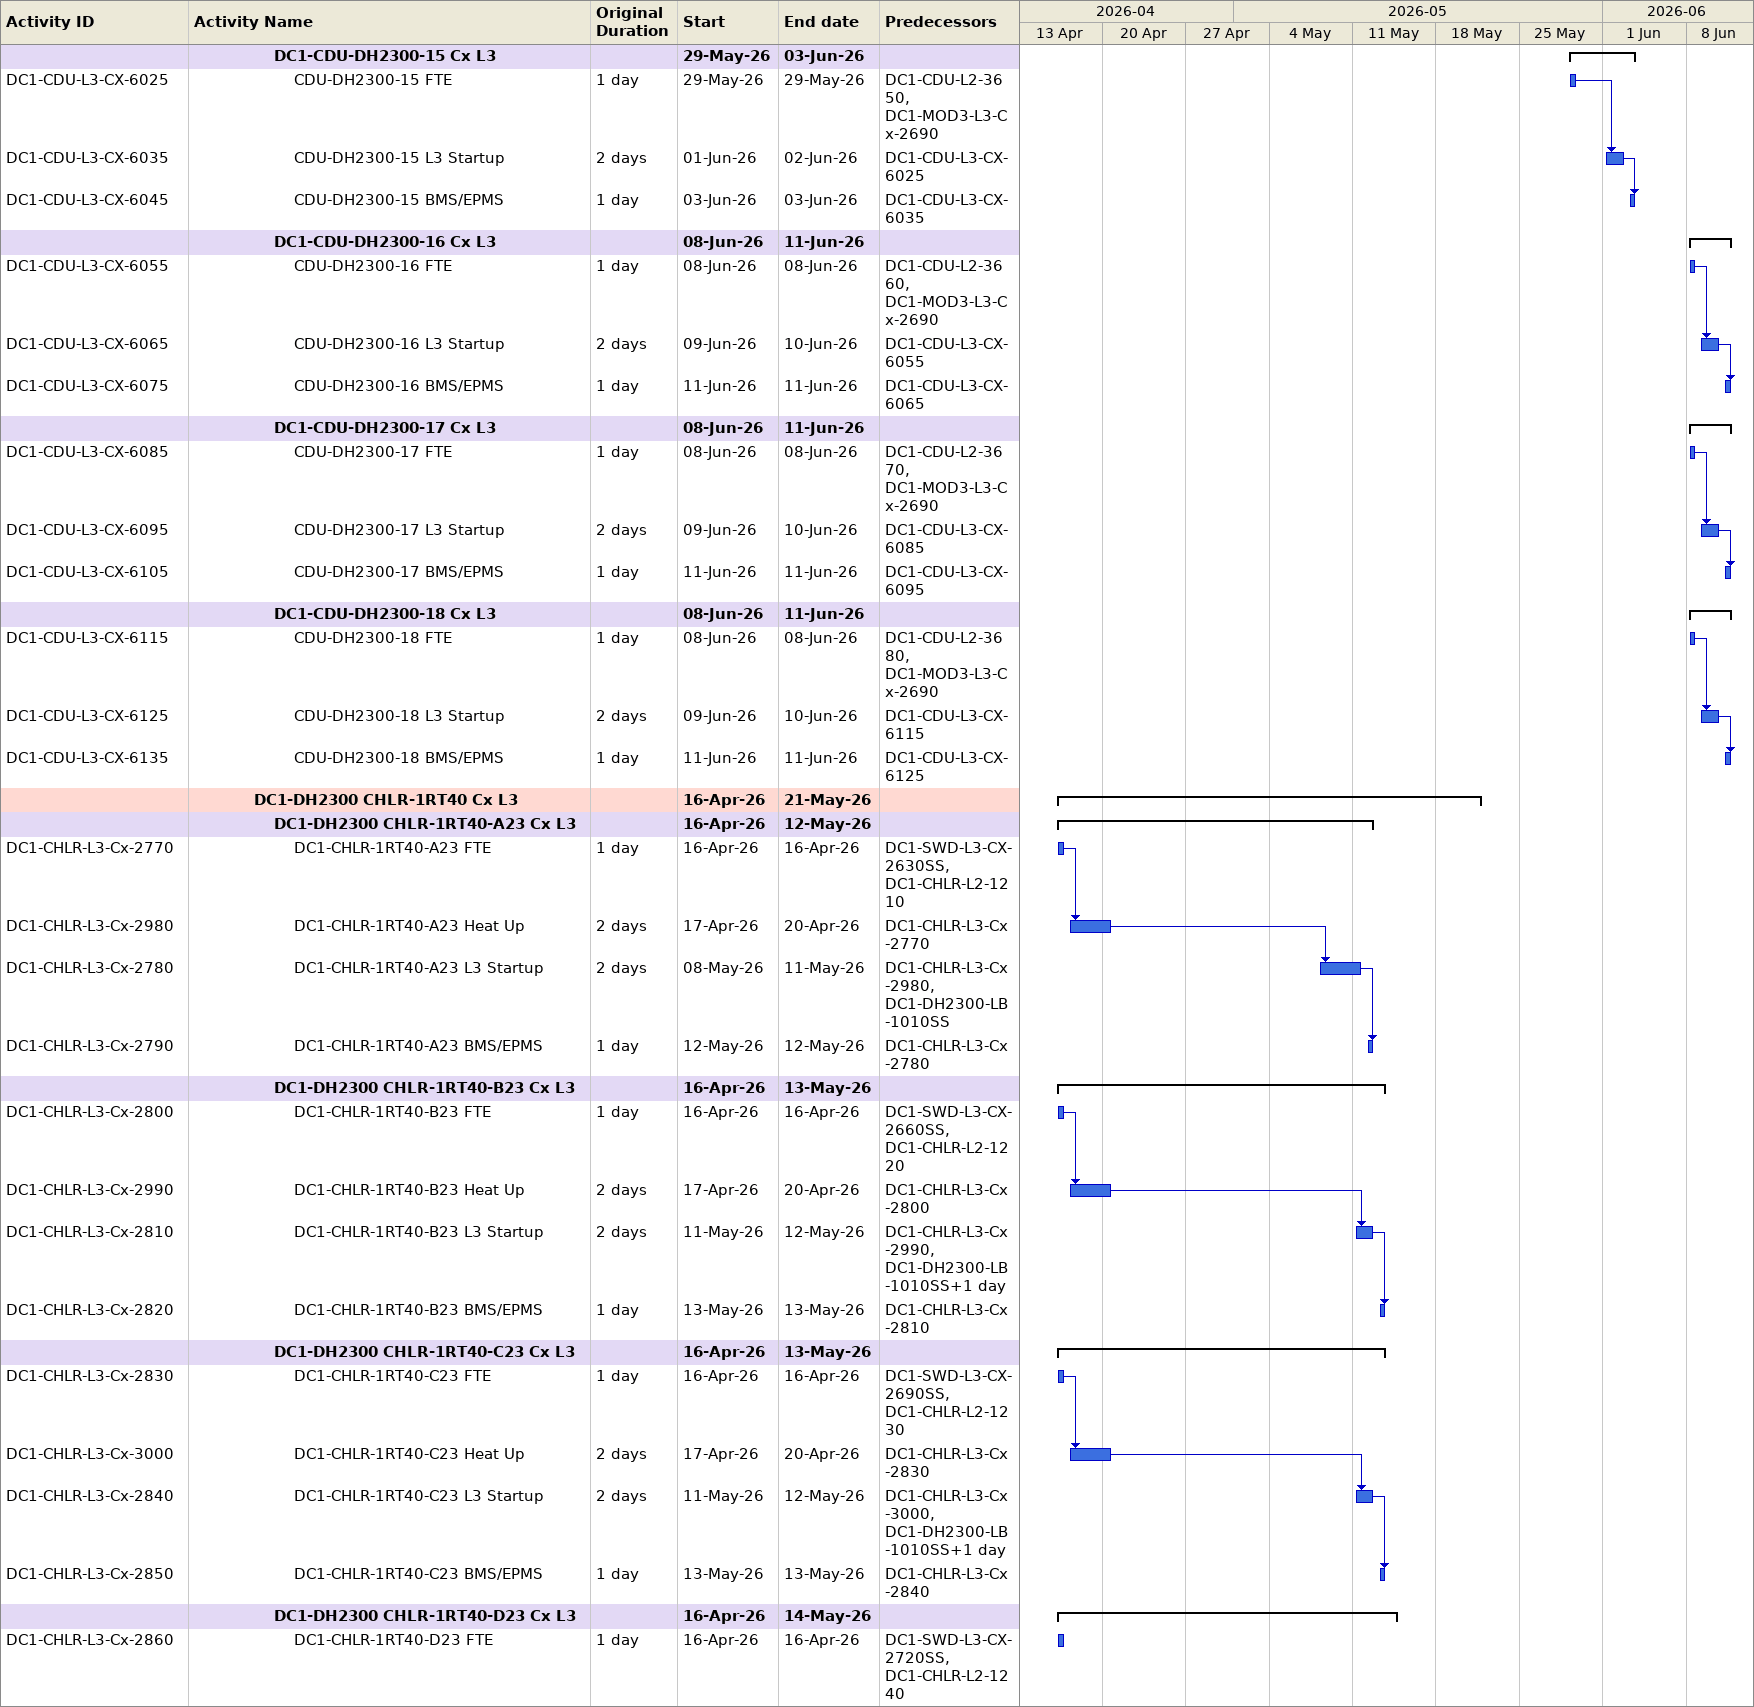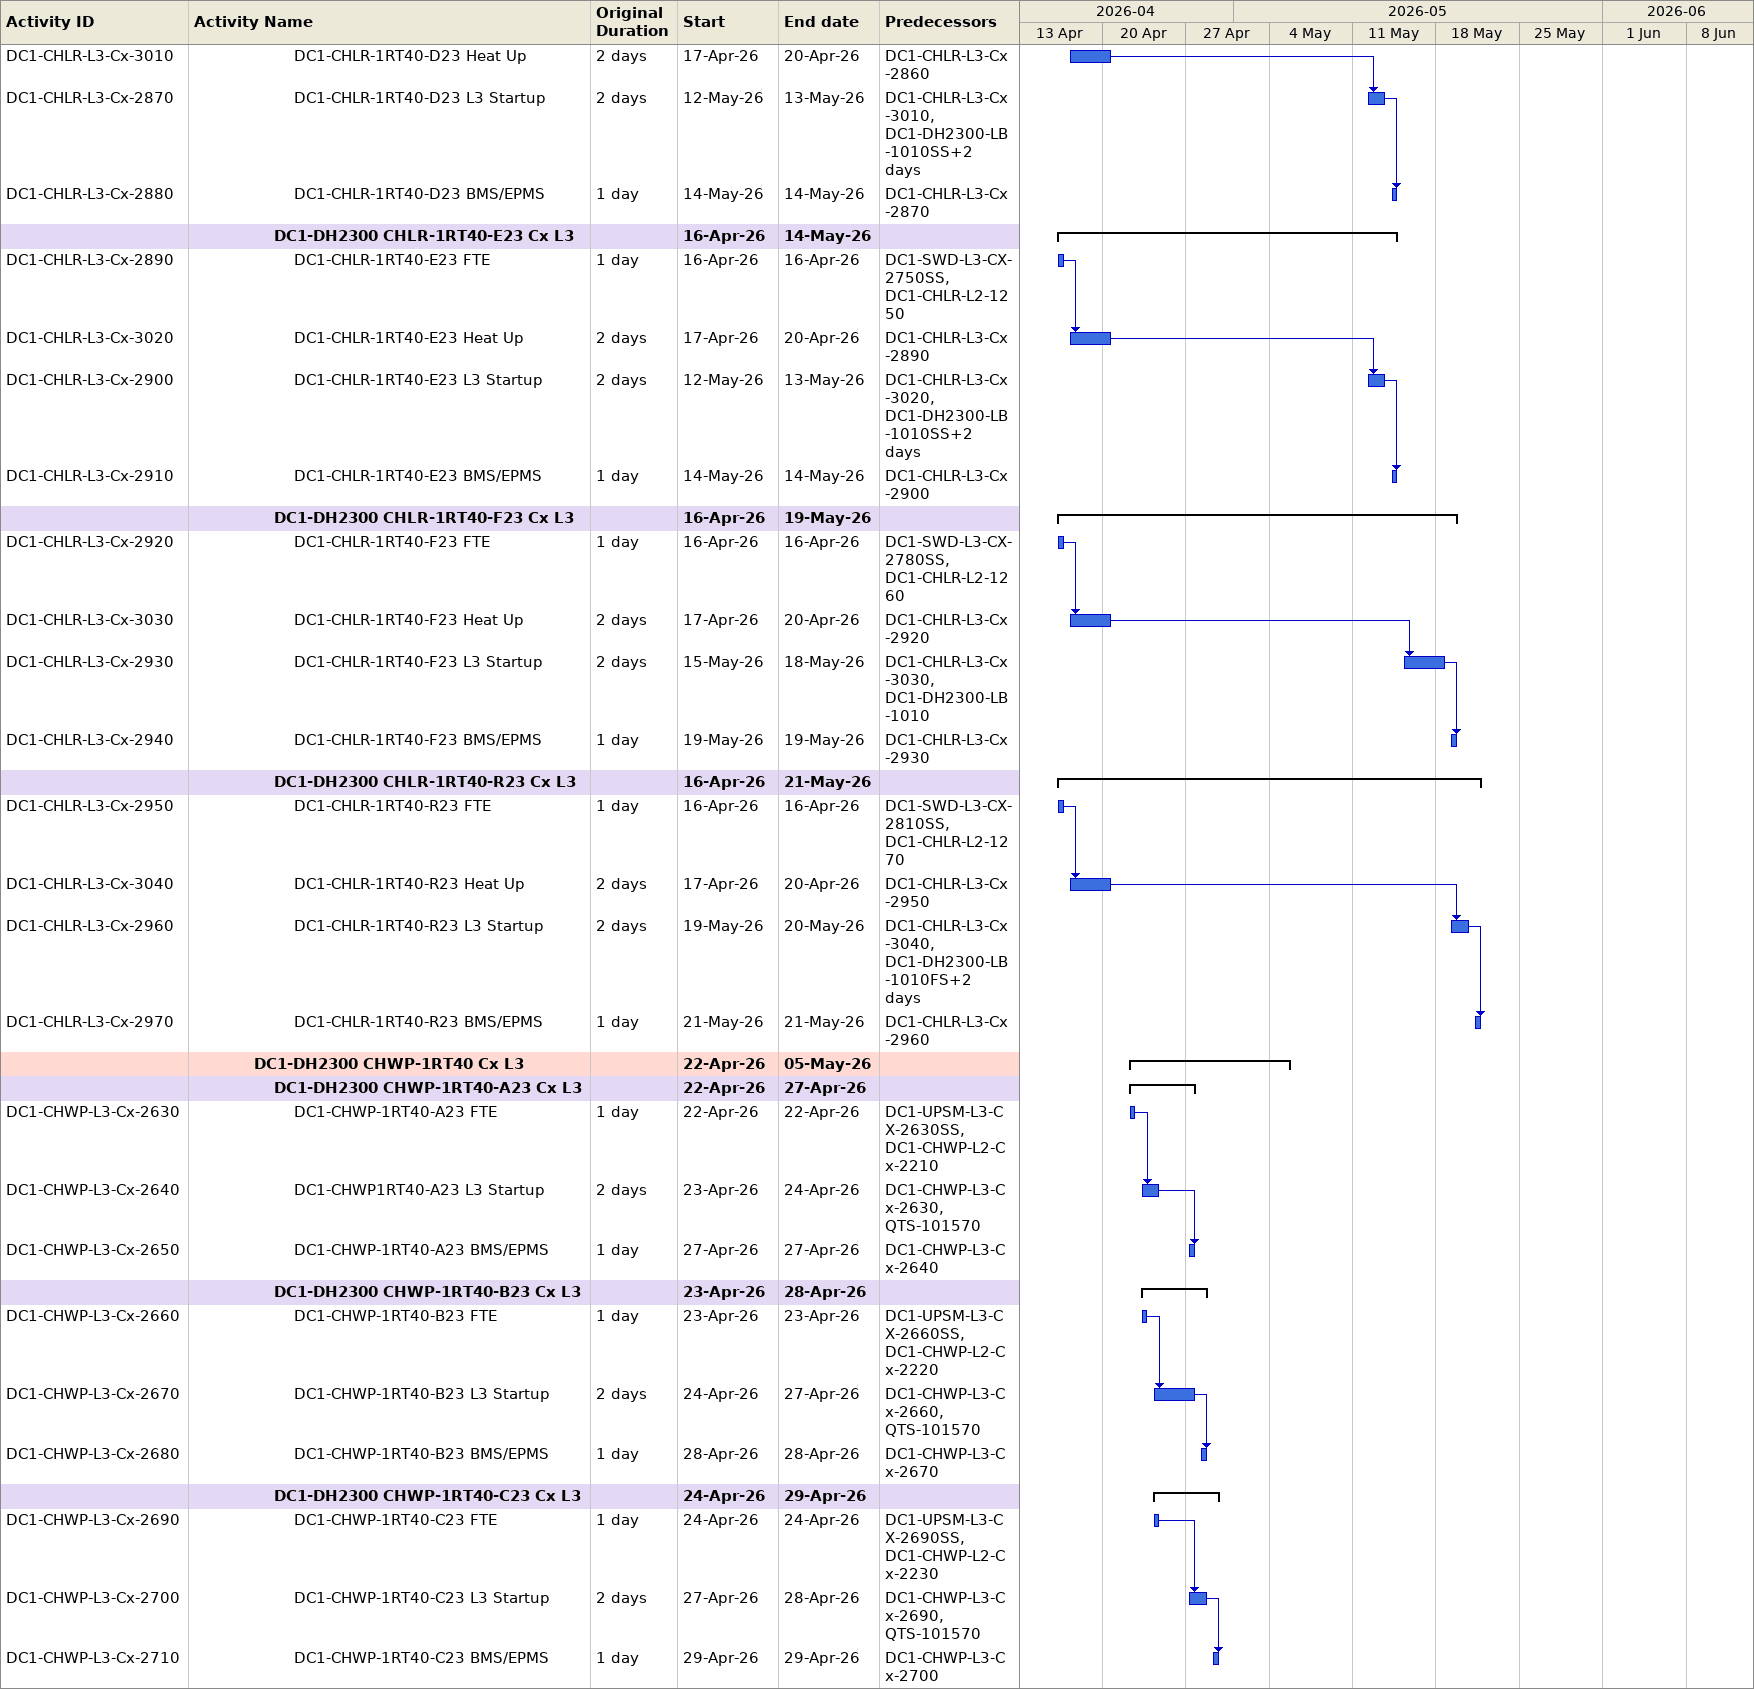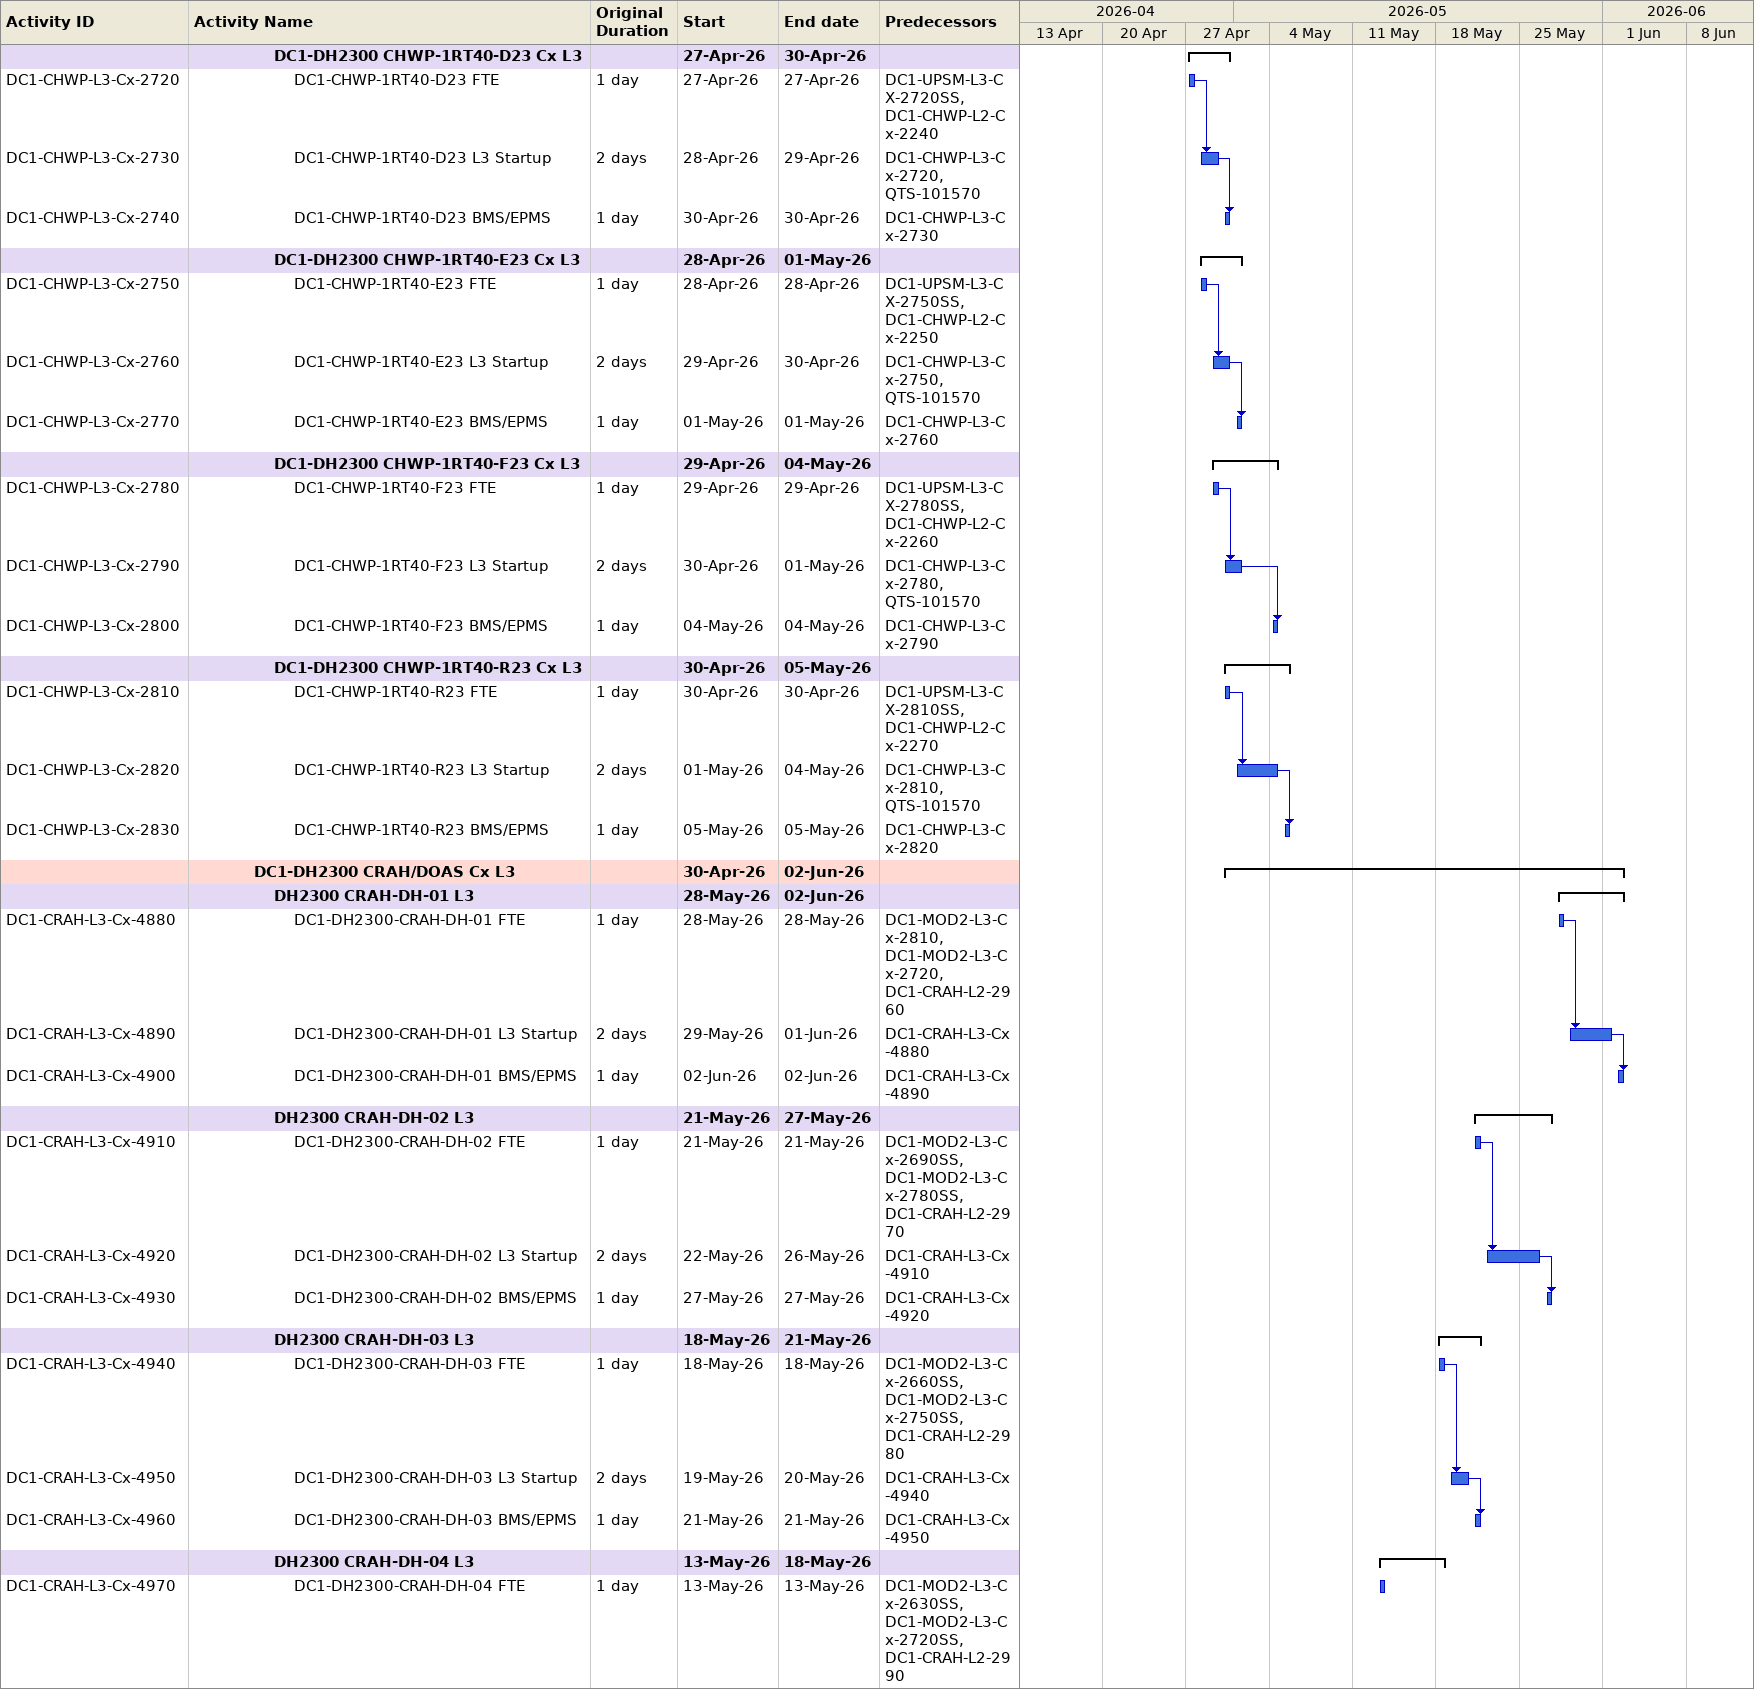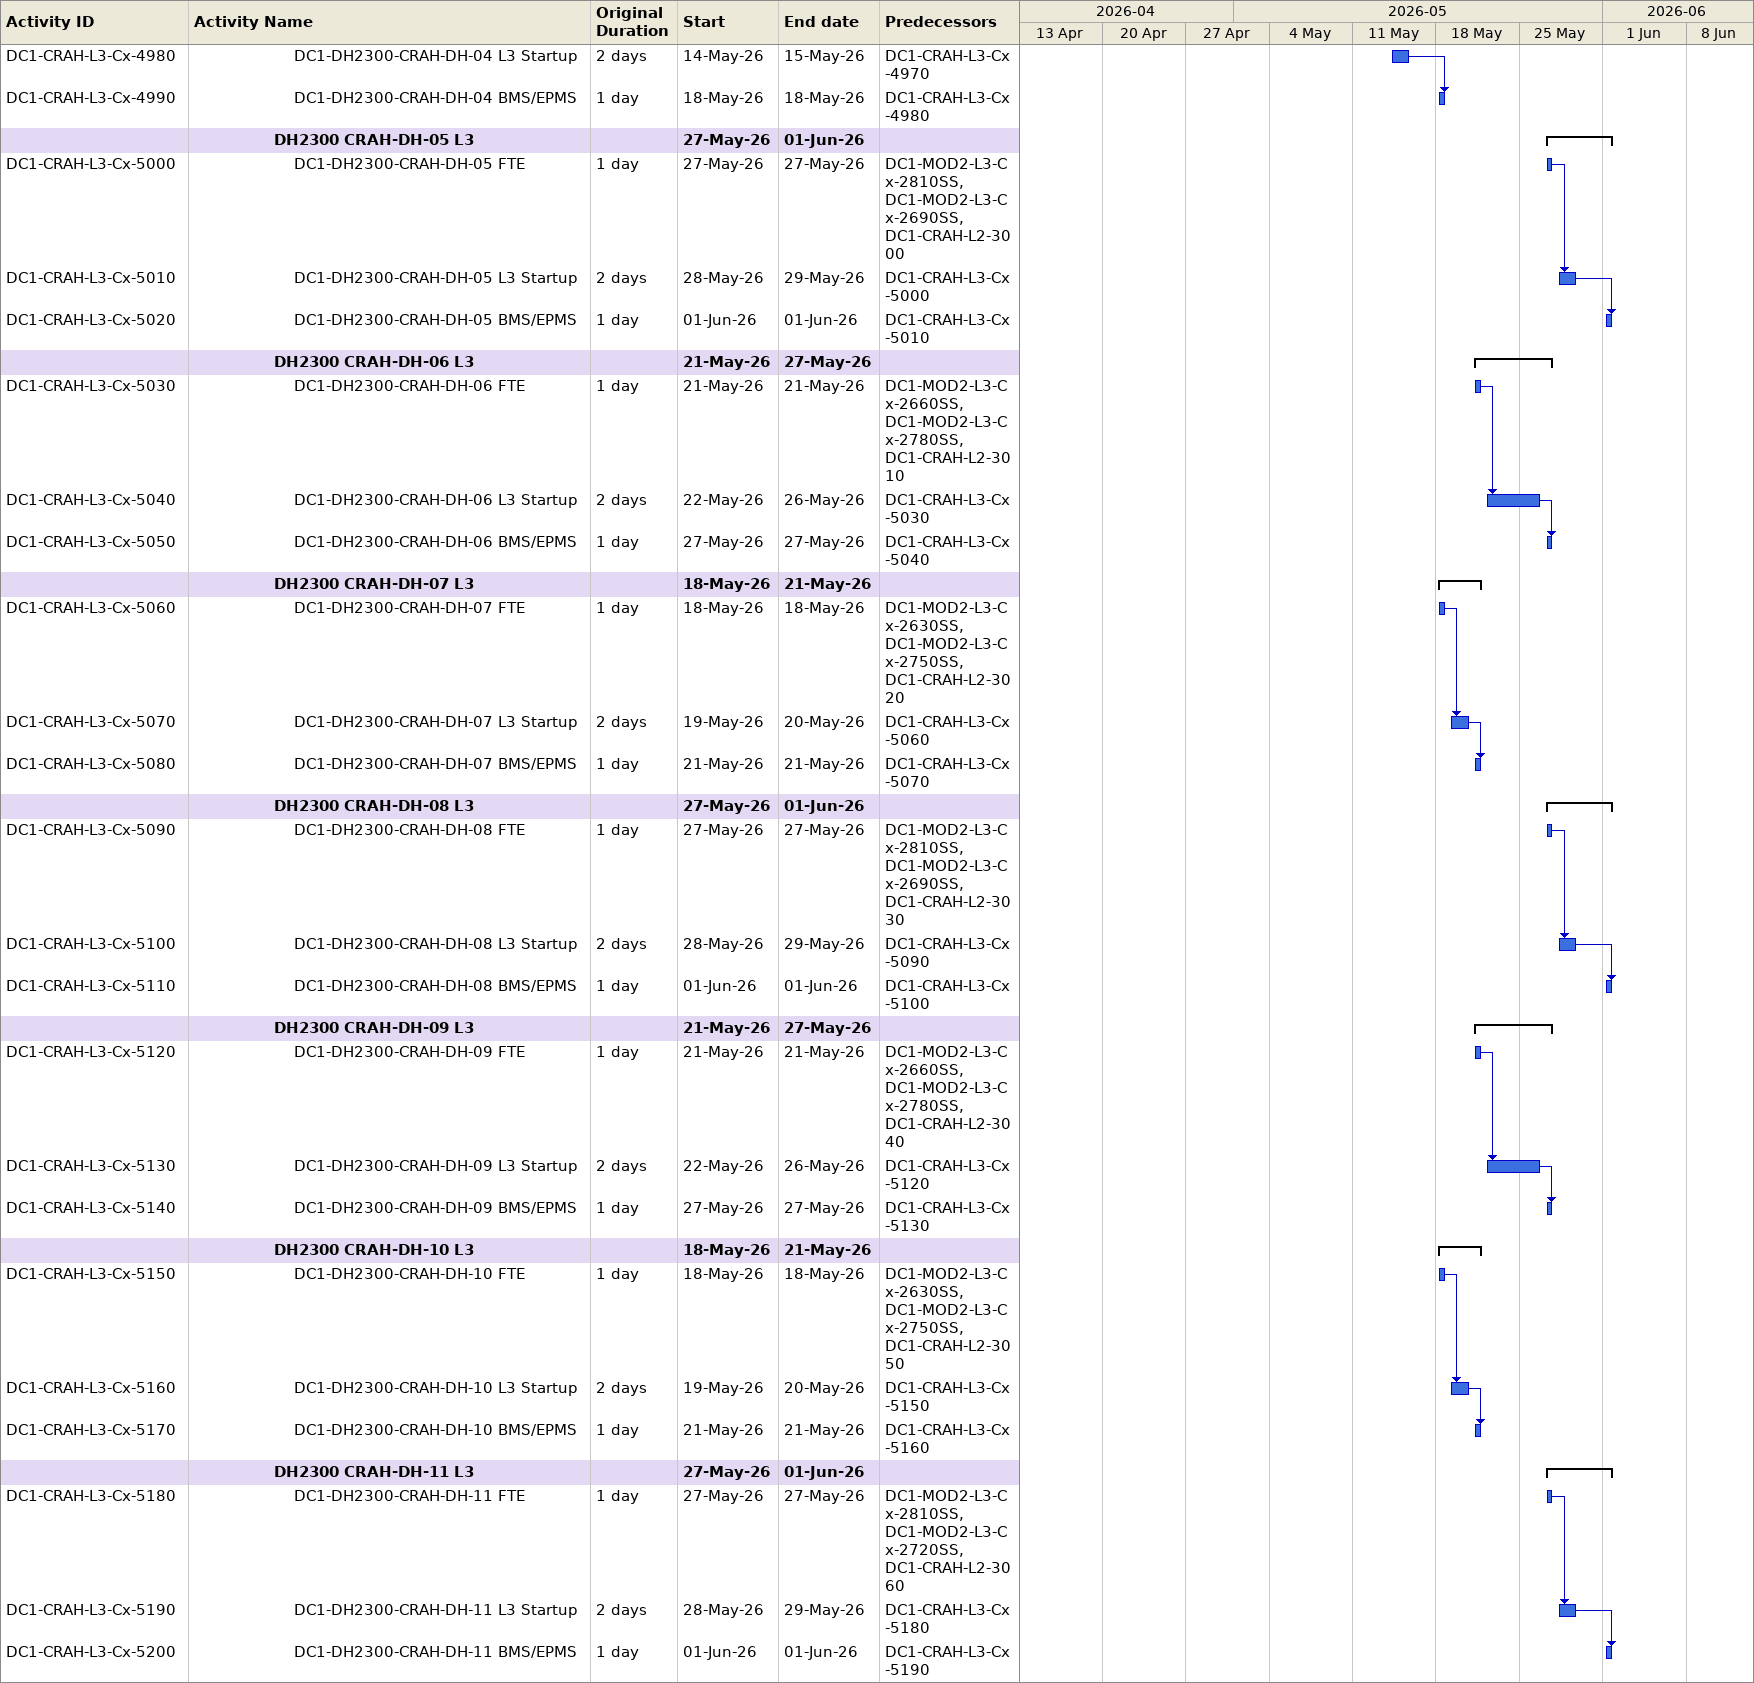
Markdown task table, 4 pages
| ID | Level | Task | Original duration | Start | Finish | Predecessors |
|---|---|---|---|---|---|---|
|  | 5 | **DC1-CDU-DH2300-15 Cx L3** |  | 2026-05-29 | 2026-06-03 |  |
| DC1-CDU-L3-CX-6025 | 6 | CDU-DH2300-15 FTE | 1d | 2026-05-29 | 2026-05-29 | DC1-CDU-L2-3650, DC1-MOD3-L3-Cx-2690 |
| DC1-CDU-L3-CX-6035 | 6 | CDU-DH2300-15 L3 Startup | 2d | 2026-06-01 | 2026-06-02 | DC1-CDU-L3-CX-6025 |
| DC1-CDU-L3-CX-6045 | 6 | CDU-DH2300-15 BMS/EPMS | 1d | 2026-06-03 | 2026-06-03 | DC1-CDU-L3-CX-6035 |
|  | 5 | **DC1-CDU-DH2300-16 Cx L3** |  | 2026-06-08 | 2026-06-11 |  |
| DC1-CDU-L3-CX-6055 | 6 | CDU-DH2300-16 FTE | 1d | 2026-06-08 | 2026-06-08 | DC1-CDU-L2-3660, DC1-MOD3-L3-Cx-2690 |
| DC1-CDU-L3-CX-6065 | 6 | CDU-DH2300-16 L3 Startup | 2d | 2026-06-09 | 2026-06-10 | DC1-CDU-L3-CX-6055 |
| DC1-CDU-L3-CX-6075 | 6 | CDU-DH2300-16 BMS/EPMS | 1d | 2026-06-11 | 2026-06-11 | DC1-CDU-L3-CX-6065 |
|  | 5 | **DC1-CDU-DH2300-17 Cx L3** |  | 2026-06-08 | 2026-06-11 |  |
| DC1-CDU-L3-CX-6085 | 6 | CDU-DH2300-17 FTE | 1d | 2026-06-08 | 2026-06-08 | DC1-CDU-L2-3670, DC1-MOD3-L3-Cx-2690 |
| DC1-CDU-L3-CX-6095 | 6 | CDU-DH2300-17 L3 Startup | 2d | 2026-06-09 | 2026-06-10 | DC1-CDU-L3-CX-6085 |
| DC1-CDU-L3-CX-6105 | 6 | CDU-DH2300-17 BMS/EPMS | 1d | 2026-06-11 | 2026-06-11 | DC1-CDU-L3-CX-6095 |
|  | 5 | **DC1-CDU-DH2300-18 Cx L3** |  | 2026-06-08 | 2026-06-11 |  |
| DC1-CDU-L3-CX-6115 | 6 | CDU-DH2300-18 FTE | 1d | 2026-06-08 | 2026-06-08 | DC1-CDU-L2-3680, DC1-MOD3-L3-Cx-2690 |
| DC1-CDU-L3-CX-6125 | 6 | CDU-DH2300-18 L3 Startup | 2d | 2026-06-09 | 2026-06-10 | DC1-CDU-L3-CX-6115 |
| DC1-CDU-L3-CX-6135 | 6 | CDU-DH2300-18 BMS/EPMS | 1d | 2026-06-11 | 2026-06-11 | DC1-CDU-L3-CX-6125 |
|  | 4 | **DC1-DH2300 CHLR-1RT40 Cx L3** |  | 2026-04-16 | 2026-05-21 |  |
|  | 5 | **DC1-DH2300 CHLR-1RT40-A23 Cx L3** |  | 2026-04-16 | 2026-05-12 |  |
| DC1-CHLR-L3-Cx-2770 | 6 | DC1-CHLR-1RT40-A23 FTE | 1d | 2026-04-16 | 2026-04-16 | DC1-SWD-L3-CX-2630SS, DC1-CHLR-L2-1210 |
| DC1-CHLR-L3-Cx-2980 | 6 | DC1-CHLR-1RT40-A23 Heat Up | 2d | 2026-04-17 | 2026-04-20 | DC1-CHLR-L3-Cx-2770 |
| DC1-CHLR-L3-Cx-2780 | 6 | DC1-CHLR-1RT40-A23 L3 Startup | 2d | 2026-05-08 | 2026-05-11 | DC1-CHLR-L3-Cx-2980, DC1-DH2300-LB-1010SS |
| DC1-CHLR-L3-Cx-2790 | 6 | DC1-CHLR-1RT40-A23 BMS/EPMS | 1d | 2026-05-12 | 2026-05-12 | DC1-CHLR-L3-Cx-2780 |
|  | 5 | **DC1-DH2300 CHLR-1RT40-B23 Cx L3** |  | 2026-04-16 | 2026-05-13 |  |
| DC1-CHLR-L3-Cx-2800 | 6 | DC1-CHLR-1RT40-B23 FTE | 1d | 2026-04-16 | 2026-04-16 | DC1-SWD-L3-CX-2660SS, DC1-CHLR-L2-1220 |
| DC1-CHLR-L3-Cx-2990 | 6 | DC1-CHLR-1RT40-B23 Heat Up | 2d | 2026-04-17 | 2026-04-20 | DC1-CHLR-L3-Cx-2800 |
| DC1-CHLR-L3-Cx-2810 | 6 | DC1-CHLR-1RT40-B23 L3 Startup | 2d | 2026-05-11 | 2026-05-12 | DC1-CHLR-L3-Cx-2990, DC1-DH2300-LB-1010SS+1d |
| DC1-CHLR-L3-Cx-2820 | 6 | DC1-CHLR-1RT40-B23 BMS/EPMS | 1d | 2026-05-13 | 2026-05-13 | DC1-CHLR-L3-Cx-2810 |
|  | 5 | **DC1-DH2300 CHLR-1RT40-C23 Cx L3** |  | 2026-04-16 | 2026-05-13 |  |
| DC1-CHLR-L3-Cx-2830 | 6 | DC1-CHLR-1RT40-C23 FTE | 1d | 2026-04-16 | 2026-04-16 | DC1-SWD-L3-CX-2690SS, DC1-CHLR-L2-1230 |
| DC1-CHLR-L3-Cx-3000 | 6 | DC1-CHLR-1RT40-C23 Heat Up | 2d | 2026-04-17 | 2026-04-20 | DC1-CHLR-L3-Cx-2830 |
| DC1-CHLR-L3-Cx-2840 | 6 | DC1-CHLR-1RT40-C23 L3 Startup | 2d | 2026-05-11 | 2026-05-12 | DC1-CHLR-L3-Cx-3000, DC1-DH2300-LB-1010SS+1d |
| DC1-CHLR-L3-Cx-2850 | 6 | DC1-CHLR-1RT40-C23 BMS/EPMS | 1d | 2026-05-13 | 2026-05-13 | DC1-CHLR-L3-Cx-2840 |
|  | 5 | **DC1-DH2300 CHLR-1RT40-D23 Cx L3** |  | 2026-04-16 | 2026-05-14 |  |
| DC1-CHLR-L3-Cx-2860 | 6 | DC1-CHLR-1RT40-D23 FTE | 1d | 2026-04-16 | 2026-04-16 | DC1-SWD-L3-CX-2720SS, DC1-CHLR-L2-1240 |
| DC1-CHLR-L3-Cx-3010 | 6 | DC1-CHLR-1RT40-D23 Heat Up | 2d | 2026-04-17 | 2026-04-20 | DC1-CHLR-L3-Cx-2860 |
| DC1-CHLR-L3-Cx-2870 | 6 | DC1-CHLR-1RT40-D23 L3 Startup | 2d | 2026-05-12 | 2026-05-13 | DC1-CHLR-L3-Cx-3010, DC1-DH2300-LB-1010SS+2d |
| DC1-CHLR-L3-Cx-2880 | 6 | DC1-CHLR-1RT40-D23 BMS/EPMS | 1d | 2026-05-14 | 2026-05-14 | DC1-CHLR-L3-Cx-2870 |
|  | 5 | **DC1-DH2300 CHLR-1RT40-E23 Cx L3** |  | 2026-04-16 | 2026-05-14 |  |
| DC1-CHLR-L3-Cx-2890 | 6 | DC1-CHLR-1RT40-E23 FTE | 1d | 2026-04-16 | 2026-04-16 | DC1-SWD-L3-CX-2750SS, DC1-CHLR-L2-1250 |
| DC1-CHLR-L3-Cx-3020 | 6 | DC1-CHLR-1RT40-E23 Heat Up | 2d | 2026-04-17 | 2026-04-20 | DC1-CHLR-L3-Cx-2890 |
| DC1-CHLR-L3-Cx-2900 | 6 | DC1-CHLR-1RT40-E23 L3 Startup | 2d | 2026-05-12 | 2026-05-13 | DC1-CHLR-L3-Cx-3020, DC1-DH2300-LB-1010SS+2d |
| DC1-CHLR-L3-Cx-2910 | 6 | DC1-CHLR-1RT40-E23 BMS/EPMS | 1d | 2026-05-14 | 2026-05-14 | DC1-CHLR-L3-Cx-2900 |
|  | 5 | **DC1-DH2300 CHLR-1RT40-F23 Cx L3** |  | 2026-04-16 | 2026-05-19 |  |
| DC1-CHLR-L3-Cx-2920 | 6 | DC1-CHLR-1RT40-F23 FTE | 1d | 2026-04-16 | 2026-04-16 | DC1-SWD-L3-CX-2780SS, DC1-CHLR-L2-1260 |
| DC1-CHLR-L3-Cx-3030 | 6 | DC1-CHLR-1RT40-F23 Heat Up | 2d | 2026-04-17 | 2026-04-20 | DC1-CHLR-L3-Cx-2920 |
| DC1-CHLR-L3-Cx-2930 | 6 | DC1-CHLR-1RT40-F23 L3 Startup | 2d | 2026-05-15 | 2026-05-18 | DC1-CHLR-L3-Cx-3030, DC1-DH2300-LB-1010 |
| DC1-CHLR-L3-Cx-2940 | 6 | DC1-CHLR-1RT40-F23 BMS/EPMS | 1d | 2026-05-19 | 2026-05-19 | DC1-CHLR-L3-Cx-2930 |
|  | 5 | **DC1-DH2300 CHLR-1RT40-R23 Cx L3** |  | 2026-04-16 | 2026-05-21 |  |
| DC1-CHLR-L3-Cx-2950 | 6 | DC1-CHLR-1RT40-R23 FTE | 1d | 2026-04-16 | 2026-04-16 | DC1-SWD-L3-CX-2810SS, DC1-CHLR-L2-1270 |
| DC1-CHLR-L3-Cx-3040 | 6 | DC1-CHLR-1RT40-R23 Heat Up | 2d | 2026-04-17 | 2026-04-20 | DC1-CHLR-L3-Cx-2950 |
| DC1-CHLR-L3-Cx-2960 | 6 | DC1-CHLR-1RT40-R23 L3 Startup | 2d | 2026-05-19 | 2026-05-20 | DC1-CHLR-L3-Cx-3040, DC1-DH2300-LB-1010FS+2d |
| DC1-CHLR-L3-Cx-2970 | 6 | DC1-CHLR-1RT40-R23 BMS/EPMS | 1d | 2026-05-21 | 2026-05-21 | DC1-CHLR-L3-Cx-2960 |
|  | 4 | **DC1-DH2300 CHWP-1RT40 Cx L3** |  | 2026-04-22 | 2026-05-05 |  |
|  | 5 | **DC1-DH2300 CHWP-1RT40-A23 Cx L3** |  | 2026-04-22 | 2026-04-27 |  |
| DC1-CHWP-L3-Cx-2630 | 6 | DC1-CHWP-1RT40-A23 FTE | 1d | 2026-04-22 | 2026-04-22 | DC1-UPSM-L3-CX-2630SS, DC1-CHWP-L2-Cx-2210 |
| DC1-CHWP-L3-Cx-2640 | 6 | DC1-CHWP1RT40-A23 L3 Startup | 2d | 2026-04-23 | 2026-04-24 | DC1-CHWP-L3-Cx-2630, QTS-101570 |
| DC1-CHWP-L3-Cx-2650 | 6 | DC1-CHWP-1RT40-A23 BMS/EPMS | 1d | 2026-04-27 | 2026-04-27 | DC1-CHWP-L3-Cx-2640 |
|  | 5 | **DC1-DH2300 CHWP-1RT40-B23 Cx L3** |  | 2026-04-23 | 2026-04-28 |  |
| DC1-CHWP-L3-Cx-2660 | 6 | DC1-CHWP-1RT40-B23 FTE | 1d | 2026-04-23 | 2026-04-23 | DC1-UPSM-L3-CX-2660SS, DC1-CHWP-L2-Cx-2220 |
| DC1-CHWP-L3-Cx-2670 | 6 | DC1-CHWP-1RT40-B23 L3 Startup | 2d | 2026-04-24 | 2026-04-27 | DC1-CHWP-L3-Cx-2660, QTS-101570 |
| DC1-CHWP-L3-Cx-2680 | 6 | DC1-CHWP-1RT40-B23 BMS/EPMS | 1d | 2026-04-28 | 2026-04-28 | DC1-CHWP-L3-Cx-2670 |
|  | 5 | **DC1-DH2300 CHWP-1RT40-C23 Cx L3** |  | 2026-04-24 | 2026-04-29 |  |
| DC1-CHWP-L3-Cx-2690 | 6 | DC1-CHWP-1RT40-C23 FTE | 1d | 2026-04-24 | 2026-04-24 | DC1-UPSM-L3-CX-2690SS, DC1-CHWP-L2-Cx-2230 |
| DC1-CHWP-L3-Cx-2700 | 6 | DC1-CHWP-1RT40-C23 L3 Startup | 2d | 2026-04-27 | 2026-04-28 | DC1-CHWP-L3-Cx-2690, QTS-101570 |
| DC1-CHWP-L3-Cx-2710 | 6 | DC1-CHWP-1RT40-C23 BMS/EPMS | 1d | 2026-04-29 | 2026-04-29 | DC1-CHWP-L3-Cx-2700 |
|  | 5 | **DC1-DH2300 CHWP-1RT40-D23 Cx L3** |  | 2026-04-27 | 2026-04-30 |  |
| DC1-CHWP-L3-Cx-2720 | 6 | DC1-CHWP-1RT40-D23 FTE | 1d | 2026-04-27 | 2026-04-27 | DC1-UPSM-L3-CX-2720SS, DC1-CHWP-L2-Cx-2240 |
| DC1-CHWP-L3-Cx-2730 | 6 | DC1-CHWP-1RT40-D23 L3 Startup | 2d | 2026-04-28 | 2026-04-29 | DC1-CHWP-L3-Cx-2720, QTS-101570 |
| DC1-CHWP-L3-Cx-2740 | 6 | DC1-CHWP-1RT40-D23 BMS/EPMS | 1d | 2026-04-30 | 2026-04-30 | DC1-CHWP-L3-Cx-2730 |
|  | 5 | **DC1-DH2300 CHWP-1RT40-E23 Cx L3** |  | 2026-04-28 | 2026-05-01 |  |
| DC1-CHWP-L3-Cx-2750 | 6 | DC1-CHWP-1RT40-E23 FTE | 1d | 2026-04-28 | 2026-04-28 | DC1-UPSM-L3-CX-2750SS, DC1-CHWP-L2-Cx-2250 |
| DC1-CHWP-L3-Cx-2760 | 6 | DC1-CHWP-1RT40-E23 L3 Startup | 2d | 2026-04-29 | 2026-04-30 | DC1-CHWP-L3-Cx-2750, QTS-101570 |
| DC1-CHWP-L3-Cx-2770 | 6 | DC1-CHWP-1RT40-E23 BMS/EPMS | 1d | 2026-05-01 | 2026-05-01 | DC1-CHWP-L3-Cx-2760 |
|  | 5 | **DC1-DH2300 CHWP-1RT40-F23 Cx L3** |  | 2026-04-29 | 2026-05-04 |  |
| DC1-CHWP-L3-Cx-2780 | 6 | DC1-CHWP-1RT40-F23 FTE | 1d | 2026-04-29 | 2026-04-29 | DC1-UPSM-L3-CX-2780SS, DC1-CHWP-L2-Cx-2260 |
| DC1-CHWP-L3-Cx-2790 | 6 | DC1-CHWP-1RT40-F23 L3 Startup | 2d | 2026-04-30 | 2026-05-01 | DC1-CHWP-L3-Cx-2780, QTS-101570 |
| DC1-CHWP-L3-Cx-2800 | 6 | DC1-CHWP-1RT40-F23 BMS/EPMS | 1d | 2026-05-04 | 2026-05-04 | DC1-CHWP-L3-Cx-2790 |
|  | 5 | **DC1-DH2300 CHWP-1RT40-R23 Cx L3** |  | 2026-04-30 | 2026-05-05 |  |
| DC1-CHWP-L3-Cx-2810 | 6 | DC1-CHWP-1RT40-R23 FTE | 1d | 2026-04-30 | 2026-04-30 | DC1-UPSM-L3-CX-2810SS, DC1-CHWP-L2-Cx-2270 |
| DC1-CHWP-L3-Cx-2820 | 6 | DC1-CHWP-1RT40-R23 L3 Startup | 2d | 2026-05-01 | 2026-05-04 | DC1-CHWP-L3-Cx-2810, QTS-101570 |
| DC1-CHWP-L3-Cx-2830 | 6 | DC1-CHWP-1RT40-R23 BMS/EPMS | 1d | 2026-05-05 | 2026-05-05 | DC1-CHWP-L3-Cx-2820 |
|  | 4 | **DC1-DH2300 CRAH/DOAS Cx L3** |  | 2026-04-30 | 2026-06-02 |  |
|  | 5 | **DH2300 CRAH-DH-01 L3** |  | 2026-05-28 | 2026-06-02 |  |
| DC1-CRAH-L3-Cx-4880 | 6 | DC1-DH2300-CRAH-DH-01 FTE | 1d | 2026-05-28 | 2026-05-28 | DC1-MOD2-L3-Cx-2810, DC1-MOD2-L3-Cx-2720, DC1-CRAH-L2-2960 |
| DC1-CRAH-L3-Cx-4890 | 6 | DC1-DH2300-CRAH-DH-01 L3 Startup | 2d | 2026-05-29 | 2026-06-01 | DC1-CRAH-L3-Cx-4880 |
| DC1-CRAH-L3-Cx-4900 | 6 | DC1-DH2300-CRAH-DH-01 BMS/EPMS | 1d | 2026-06-02 | 2026-06-02 | DC1-CRAH-L3-Cx-4890 |
|  | 5 | **DH2300 CRAH-DH-02 L3** |  | 2026-05-21 | 2026-05-27 |  |
| DC1-CRAH-L3-Cx-4910 | 6 | DC1-DH2300-CRAH-DH-02 FTE | 1d | 2026-05-21 | 2026-05-21 | DC1-MOD2-L3-Cx-2690SS, DC1-MOD2-L3-Cx-2780SS, DC1-CRAH-L2-2970 |
| DC1-CRAH-L3-Cx-4920 | 6 | DC1-DH2300-CRAH-DH-02 L3 Startup | 2d | 2026-05-22 | 2026-05-26 | DC1-CRAH-L3-Cx-4910 |
| DC1-CRAH-L3-Cx-4930 | 6 | DC1-DH2300-CRAH-DH-02 BMS/EPMS | 1d | 2026-05-27 | 2026-05-27 | DC1-CRAH-L3-Cx-4920 |
|  | 5 | **DH2300 CRAH-DH-03 L3** |  | 2026-05-18 | 2026-05-21 |  |
| DC1-CRAH-L3-Cx-4940 | 6 | DC1-DH2300-CRAH-DH-03 FTE | 1d | 2026-05-18 | 2026-05-18 | DC1-MOD2-L3-Cx-2660SS, DC1-MOD2-L3-Cx-2750SS, DC1-CRAH-L2-2980 |
| DC1-CRAH-L3-Cx-4950 | 6 | DC1-DH2300-CRAH-DH-03 L3 Startup | 2d | 2026-05-19 | 2026-05-20 | DC1-CRAH-L3-Cx-4940 |
| DC1-CRAH-L3-Cx-4960 | 6 | DC1-DH2300-CRAH-DH-03 BMS/EPMS | 1d | 2026-05-21 | 2026-05-21 | DC1-CRAH-L3-Cx-4950 |
|  | 5 | **DH2300 CRAH-DH-04 L3** |  | 2026-05-13 | 2026-05-18 |  |
| DC1-CRAH-L3-Cx-4970 | 6 | DC1-DH2300-CRAH-DH-04 FTE | 1d | 2026-05-13 | 2026-05-13 | DC1-MOD2-L3-Cx-2630SS, DC1-MOD2-L3-Cx-2720SS, DC1-CRAH-L2-2990 |
| DC1-CRAH-L3-Cx-4980 | 6 | DC1-DH2300-CRAH-DH-04 L3 Startup | 2d | 2026-05-14 | 2026-05-15 | DC1-CRAH-L3-Cx-4970 |
| DC1-CRAH-L3-Cx-4990 | 6 | DC1-DH2300-CRAH-DH-04 BMS/EPMS | 1d | 2026-05-18 | 2026-05-18 | DC1-CRAH-L3-Cx-4980 |
|  | 5 | **DH2300 CRAH-DH-05 L3** |  | 2026-05-27 | 2026-06-01 |  |
| DC1-CRAH-L3-Cx-5000 | 6 | DC1-DH2300-CRAH-DH-05 FTE | 1d | 2026-05-27 | 2026-05-27 | DC1-MOD2-L3-Cx-2810SS, DC1-MOD2-L3-Cx-2690SS, DC1-CRAH-L2-3000 |
| DC1-CRAH-L3-Cx-5010 | 6 | DC1-DH2300-CRAH-DH-05 L3 Startup | 2d | 2026-05-28 | 2026-05-29 | DC1-CRAH-L3-Cx-5000 |
| DC1-CRAH-L3-Cx-5020 | 6 | DC1-DH2300-CRAH-DH-05 BMS/EPMS | 1d | 2026-06-01 | 2026-06-01 | DC1-CRAH-L3-Cx-5010 |
|  | 5 | **DH2300 CRAH-DH-06 L3** |  | 2026-05-21 | 2026-05-27 |  |
| DC1-CRAH-L3-Cx-5030 | 6 | DC1-DH2300-CRAH-DH-06 FTE | 1d | 2026-05-21 | 2026-05-21 | DC1-MOD2-L3-Cx-2660SS, DC1-MOD2-L3-Cx-2780SS, DC1-CRAH-L2-3010 |
| DC1-CRAH-L3-Cx-5040 | 6 | DC1-DH2300-CRAH-DH-06 L3 Startup | 2d | 2026-05-22 | 2026-05-26 | DC1-CRAH-L3-Cx-5030 |
| DC1-CRAH-L3-Cx-5050 | 6 | DC1-DH2300-CRAH-DH-06 BMS/EPMS | 1d | 2026-05-27 | 2026-05-27 | DC1-CRAH-L3-Cx-5040 |
|  | 5 | **DH2300 CRAH-DH-07 L3** |  | 2026-05-18 | 2026-05-21 |  |
| DC1-CRAH-L3-Cx-5060 | 6 | DC1-DH2300-CRAH-DH-07 FTE | 1d | 2026-05-18 | 2026-05-18 | DC1-MOD2-L3-Cx-2630SS, DC1-MOD2-L3-Cx-2750SS, DC1-CRAH-L2-3020 |
| DC1-CRAH-L3-Cx-5070 | 6 | DC1-DH2300-CRAH-DH-07 L3 Startup | 2d | 2026-05-19 | 2026-05-20 | DC1-CRAH-L3-Cx-5060 |
| DC1-CRAH-L3-Cx-5080 | 6 | DC1-DH2300-CRAH-DH-07 BMS/EPMS | 1d | 2026-05-21 | 2026-05-21 | DC1-CRAH-L3-Cx-5070 |
|  | 5 | **DH2300 CRAH-DH-08 L3** |  | 2026-05-27 | 2026-06-01 |  |
| DC1-CRAH-L3-Cx-5090 | 6 | DC1-DH2300-CRAH-DH-08 FTE | 1d | 2026-05-27 | 2026-05-27 | DC1-MOD2-L3-Cx-2810SS, DC1-MOD2-L3-Cx-2690SS, DC1-CRAH-L2-3030 |
| DC1-CRAH-L3-Cx-5100 | 6 | DC1-DH2300-CRAH-DH-08 L3 Startup | 2d | 2026-05-28 | 2026-05-29 | DC1-CRAH-L3-Cx-5090 |
| DC1-CRAH-L3-Cx-5110 | 6 | DC1-DH2300-CRAH-DH-08 BMS/EPMS | 1d | 2026-06-01 | 2026-06-01 | DC1-CRAH-L3-Cx-5100 |
|  | 5 | **DH2300 CRAH-DH-09 L3** |  | 2026-05-21 | 2026-05-27 |  |
| DC1-CRAH-L3-Cx-5120 | 6 | DC1-DH2300-CRAH-DH-09 FTE | 1d | 2026-05-21 | 2026-05-21 | DC1-MOD2-L3-Cx-2660SS, DC1-MOD2-L3-Cx-2780SS, DC1-CRAH-L2-3040 |
| DC1-CRAH-L3-Cx-5130 | 6 | DC1-DH2300-CRAH-DH-09 L3 Startup | 2d | 2026-05-22 | 2026-05-26 | DC1-CRAH-L3-Cx-5120 |
| DC1-CRAH-L3-Cx-5140 | 6 | DC1-DH2300-CRAH-DH-09 BMS/EPMS | 1d | 2026-05-27 | 2026-05-27 | DC1-CRAH-L3-Cx-5130 |
|  | 5 | **DH2300 CRAH-DH-10 L3** |  | 2026-05-18 | 2026-05-21 |  |
| DC1-CRAH-L3-Cx-5150 | 6 | DC1-DH2300-CRAH-DH-10 FTE | 1d | 2026-05-18 | 2026-05-18 | DC1-MOD2-L3-Cx-2630SS, DC1-MOD2-L3-Cx-2750SS, DC1-CRAH-L2-3050 |
| DC1-CRAH-L3-Cx-5160 | 6 | DC1-DH2300-CRAH-DH-10 L3 Startup | 2d | 2026-05-19 | 2026-05-20 | DC1-CRAH-L3-Cx-5150 |
| DC1-CRAH-L3-Cx-5170 | 6 | DC1-DH2300-CRAH-DH-10 BMS/EPMS | 1d | 2026-05-21 | 2026-05-21 | DC1-CRAH-L3-Cx-5160 |
|  | 5 | **DH2300 CRAH-DH-11 L3** |  | 2026-05-27 | 2026-06-01 |  |
| DC1-CRAH-L3-Cx-5180 | 6 | DC1-DH2300-CRAH-DH-11 FTE | 1d | 2026-05-27 | 2026-05-27 | DC1-MOD2-L3-Cx-2810SS, DC1-MOD2-L3-Cx-2720SS, DC1-CRAH-L2-3060 |
| DC1-CRAH-L3-Cx-5190 | 6 | DC1-DH2300-CRAH-DH-11 L3 Startup | 2d | 2026-05-28 | 2026-05-29 | DC1-CRAH-L3-Cx-5180 |
| DC1-CRAH-L3-Cx-5200 | 6 | DC1-DH2300-CRAH-DH-11 BMS/EPMS | 1d | 2026-06-01 | 2026-06-01 | DC1-CRAH-L3-Cx-5190 |
